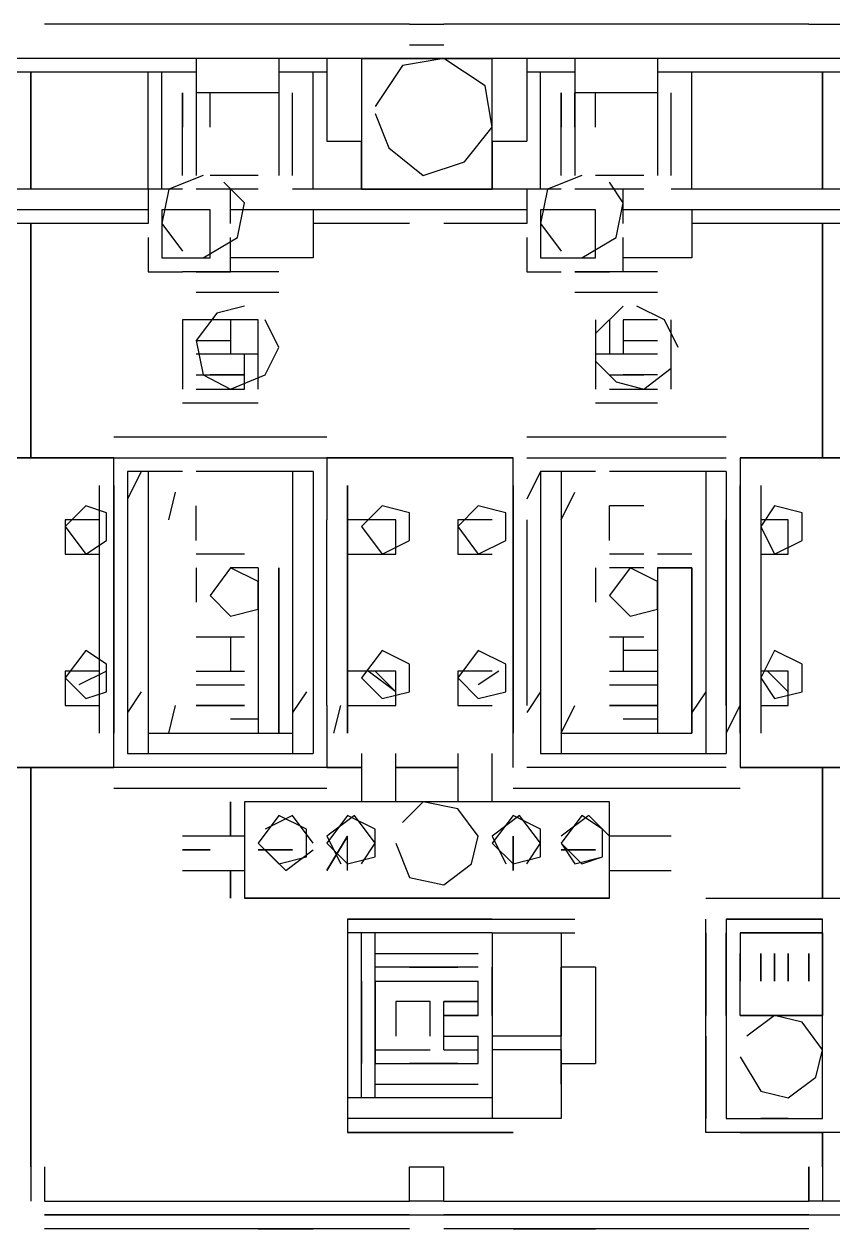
# Model space of a CAD drawing. Header units: millimetres. Extents: x 5 to 415, y 48 to 251.
# Drawn here: x 132.945 to 135.017, y 175.824 to 178.911 of the extents above; entities that cross this region are included whole.
import ezdxf

# ---------------------------------------------------------------- set-up
doc = ezdxf.new("R2010")
doc.units = ezdxf.units.MM
doc.layers.add('P', color=7, linetype='Continuous')

msp = doc.modelspace()

# ---------------------------------------------------------------- linework, layer by layer
at = {"layer": 'P'}
for points in [[(133.932, 178.911), (132.997, 178.911)], [(133.932, 178.911), (134.02, 178.911)], [(133.932, 178.911), (134.02, 178.911)], [(134.955, 178.911), (134.02, 178.911)], [(134.955, 178.911), (135.043, 178.911)], [(133.932, 178.858), (134.02, 178.858)], [(133.809, 178.823), (132.415, 178.823)], [(133.809, 178.823), (132.415, 178.823)], [(133.385, 178.823), (132.962, 178.823)], [(133.385, 178.823), (132.962, 178.823)], [(133.385, 178.823), (132.962, 178.823)], [(133.385, 178.823), (132.962, 178.823)], [(133.385, 178.823), (133.385, 178.735)], [(133.597, 178.823), (133.385, 178.823)], [(133.597, 178.823), (133.597, 178.735)], [(133.72, 178.823), (133.597, 178.823)], [(133.72, 178.823), (133.597, 178.823)], [(133.72, 178.823), (133.597, 178.823)], [(133.72, 178.823), (133.597, 178.823)], [(133.809, 178.823), (133.72, 178.823)], [(133.72, 178.823), (133.72, 178.735)], [(133.809, 178.823), (133.809, 178.488)], [(134.144, 178.823), (133.809, 178.823)], [(133.809, 178.823), (133.809, 178.488)], [(134.144, 178.823), (133.809, 178.823)], [(134.144, 178.823), (133.809, 178.823)], [(133.809, 178.823), (134.144, 178.823)], [(133.914, 178.805), (133.844, 178.7)], [(133.914, 178.805), (133.844, 178.7)], [(134.02, 178.823), (133.914, 178.805)], [(134.02, 178.823), (133.914, 178.805)], [(134.126, 178.753), (134.02, 178.823)], [(134.126, 178.753), (134.02, 178.823)], [(134.232, 178.823), (134.144, 178.823)], [(134.144, 178.488), (134.144, 178.823)], [(134.144, 178.488), (134.144, 178.823)], [(135.537, 178.823), (134.144, 178.823)], [(135.537, 178.823), (134.144, 178.823)], [(134.232, 178.823), (134.232, 178.735)], [(134.355, 178.823), (134.232, 178.823)], [(134.355, 178.823), (134.232, 178.823)], [(134.355, 178.823), (134.232, 178.823)], [(134.355, 178.823), (134.232, 178.823)], [(134.355, 178.823), (134.355, 178.735)], [(134.567, 178.823), (134.355, 178.823)], [(134.567, 178.823), (134.567, 178.735)], [(134.99, 178.823), (134.567, 178.823)], [(134.99, 178.823), (134.567, 178.823)], [(134.99, 178.823), (134.567, 178.823)], [(134.99, 178.823), (134.567, 178.823)], [(135.167, 178.823), (134.99, 178.823)], [(133.385, 178.788), (132.75, 178.788)], [(133.262, 178.788), (132.874, 178.788)], [(133.385, 178.788), (132.962, 178.788)], [(133.385, 178.788), (132.962, 178.788)], [(133.385, 178.788), (132.962, 178.788)], [(132.962, 178.488), (132.962, 178.788)], [(132.962, 178.788), (132.962, 178.488)], [(133.262, 178.488), (133.262, 178.788)], [(133.297, 178.488), (133.297, 178.788)], [(133.72, 178.788), (133.597, 178.788)], [(133.72, 178.788), (133.597, 178.788)], [(133.72, 178.788), (133.597, 178.788)], [(133.72, 178.788), (133.597, 178.788)], [(133.685, 178.488), (133.685, 178.788)], [(133.685, 178.488), (133.685, 178.788)], [(134.355, 178.788), (134.232, 178.788)], [(134.355, 178.788), (134.232, 178.788)], [(134.355, 178.788), (134.232, 178.788)], [(134.355, 178.788), (134.232, 178.788)], [(134.267, 178.488), (134.267, 178.788)], [(134.267, 178.488), (134.267, 178.788)], [(134.99, 178.788), (134.567, 178.788)], [(134.99, 178.788), (134.567, 178.788)], [(134.99, 178.788), (134.567, 178.788)], [(135.167, 178.788), (134.567, 178.788)], [(135.079, 178.788), (134.655, 178.788)], [(134.655, 178.488), (134.655, 178.788)], [(134.655, 178.488), (134.655, 178.788)], [(135.167, 178.788), (134.99, 178.788)], [(134.99, 178.488), (134.99, 178.788)], [(134.99, 178.788), (134.99, 178.488)], [(134.144, 178.647), (134.126, 178.753)], [(134.144, 178.647), (134.126, 178.753)], [(133.297, 178.523), (133.297, 178.735)], [(133.35, 178.647), (133.35, 178.735)], [(133.35, 178.735), (133.35, 178.647)], [(133.35, 178.647), (133.35, 178.735)], [(133.35, 178.523), (133.35, 178.735)], [(133.35, 178.523), (133.35, 178.735)], [(133.35, 178.523), (133.35, 178.735)], [(133.597, 178.735), (133.385, 178.735)], [(133.385, 178.735), (133.385, 178.647)], [(133.421, 178.647), (133.421, 178.735)], [(133.597, 178.735), (133.597, 178.523)], [(133.597, 178.735), (133.597, 178.523)], [(133.632, 178.523), (133.632, 178.735)], [(133.632, 178.523), (133.632, 178.735)], [(133.632, 178.523), (133.632, 178.735)], [(133.685, 178.523), (133.685, 178.735)], [(133.72, 178.735), (133.72, 178.611)], [(134.232, 178.735), (134.232, 178.611)], [(134.267, 178.523), (134.267, 178.735)], [(134.32, 178.735), (134.32, 178.647)], [(134.32, 178.647), (134.32, 178.735)], [(134.32, 178.523), (134.32, 178.735)], [(134.32, 178.523), (134.32, 178.735)], [(134.32, 178.523), (134.32, 178.735)], [(134.567, 178.735), (134.355, 178.735)], [(134.355, 178.647), (134.355, 178.735)], [(134.355, 178.735), (134.355, 178.647)], [(134.408, 178.647), (134.408, 178.735)], [(134.567, 178.735), (134.567, 178.523)], [(134.567, 178.735), (134.567, 178.523)], [(134.602, 178.523), (134.602, 178.735)], [(134.602, 178.523), (134.602, 178.735)], [(134.602, 178.523), (134.602, 178.735)], [(134.655, 178.523), (134.655, 178.735)], [(133.844, 178.682), (133.879, 178.594)], [(133.844, 178.682), (133.879, 178.594)], [(133.385, 178.647), (133.385, 178.523)], [(133.385, 178.647), (133.385, 178.523)], [(134.073, 178.558), (134.144, 178.647)], [(134.073, 178.558), (134.144, 178.647)], [(134.355, 178.647), (134.355, 178.523)], [(134.355, 178.647), (134.355, 178.523)], [(133.72, 178.611), (133.809, 178.611)], [(133.809, 178.488), (133.809, 178.611)], [(133.879, 178.594), (133.967, 178.523)], [(133.879, 178.594), (133.967, 178.523)], [(134.144, 178.611), (134.232, 178.611)], [(134.144, 178.611), (134.144, 178.488)], [(133.967, 178.523), (134.073, 178.558)], [(133.967, 178.523), (134.073, 178.558)], [(133.403, 178.523), (133.315, 178.488)], [(133.403, 178.523), (133.315, 178.488)], [(133.403, 178.523), (133.315, 178.488)], [(133.544, 178.523), (133.421, 178.523)], [(134.373, 178.523), (134.285, 178.488)], [(134.373, 178.523), (134.285, 178.488)], [(134.373, 178.523), (134.285, 178.488)], [(134.532, 178.523), (134.408, 178.523)], [(133.509, 178.453), (133.456, 178.506)], [(133.509, 178.453), (133.456, 178.506)], [(133.509, 178.453), (133.456, 178.506)], [(134.479, 178.453), (134.444, 178.506)], [(134.479, 178.453), (134.444, 178.506)], [(134.479, 178.453), (134.444, 178.506)], [(133.262, 178.488), (132.786, 178.488)], [(133.262, 178.488), (132.874, 178.488)], [(133.35, 178.488), (133.262, 178.488)], [(133.262, 178.488), (133.262, 178.4)], [(133.315, 178.488), (133.297, 178.4)], [(133.315, 178.488), (133.297, 178.4)], [(133.315, 178.488), (133.297, 178.4)], [(133.473, 178.488), (133.385, 178.488)], [(133.544, 178.488), (133.421, 178.488)], [(133.473, 178.4), (133.473, 178.488)], [(133.809, 178.488), (133.632, 178.488)], [(133.809, 178.488), (133.685, 178.488)], [(134.144, 178.488), (133.809, 178.488)], [(133.809, 178.488), (134.144, 178.488)], [(134.02, 178.488), (133.932, 178.488)], [(134.02, 178.488), (133.932, 178.488)], [(134.232, 178.488), (134.144, 178.488)], [(134.232, 178.488), (134.144, 178.488)], [(134.32, 178.488), (134.232, 178.488)], [(134.232, 178.488), (134.232, 178.4)], [(134.285, 178.488), (134.267, 178.4)], [(134.285, 178.488), (134.267, 178.4)], [(134.285, 178.488), (134.267, 178.4)], [(134.444, 178.488), (134.355, 178.488)], [(134.532, 178.488), (134.408, 178.488)], [(134.479, 178.4), (134.479, 178.488)], [(135.043, 178.488), (134.602, 178.488)], [(135.043, 178.488), (134.655, 178.488)], [(133.262, 178.435), (132.838, 178.435)], [(133.262, 178.435), (132.962, 178.435)], [(133.262, 178.435), (132.962, 178.435)], [(133.262, 178.435), (132.962, 178.435)], [(133.262, 178.435), (132.962, 178.435)], [(133.262, 178.435), (132.962, 178.435)], [(133.262, 178.435), (132.962, 178.435)], [(133.262, 178.435), (132.962, 178.435)], [(133.421, 178.435), (133.297, 178.435)], [(133.297, 178.435), (133.297, 178.312)], [(133.421, 178.312), (133.421, 178.435)], [(133.685, 178.435), (133.473, 178.435)], [(133.491, 178.364), (133.509, 178.453)], [(133.491, 178.364), (133.509, 178.453)], [(133.491, 178.364), (133.509, 178.453)], [(133.932, 178.435), (133.632, 178.435)], [(133.685, 178.435), (133.685, 178.312)], [(133.932, 178.435), (133.685, 178.435)], [(133.932, 178.435), (133.685, 178.435)], [(133.932, 178.435), (133.685, 178.435)], [(133.932, 178.435), (133.685, 178.435)], [(133.932, 178.435), (133.685, 178.435)], [(133.932, 178.435), (133.685, 178.435)], [(133.932, 178.435), (133.685, 178.435)], [(134.144, 178.435), (133.809, 178.435)], [(134.232, 178.435), (134.02, 178.435)], [(134.232, 178.435), (134.02, 178.435)], [(134.232, 178.435), (134.02, 178.435)], [(134.232, 178.435), (134.02, 178.435)], [(134.232, 178.435), (134.02, 178.435)], [(134.232, 178.435), (134.02, 178.435)], [(134.232, 178.435), (134.02, 178.435)], [(134.232, 178.435), (134.02, 178.435)], [(134.408, 178.435), (134.267, 178.435)], [(134.267, 178.435), (134.267, 178.312)], [(134.408, 178.312), (134.408, 178.435)], [(134.461, 178.364), (134.479, 178.453)], [(134.461, 178.364), (134.479, 178.453)], [(134.461, 178.364), (134.479, 178.453)], [(134.655, 178.435), (134.479, 178.435)], [(134.99, 178.435), (134.602, 178.435)], [(134.655, 178.435), (134.655, 178.312)], [(134.99, 178.435), (134.655, 178.435)], [(134.99, 178.435), (134.655, 178.435)], [(134.99, 178.435), (134.655, 178.435)], [(134.99, 178.435), (134.655, 178.435)], [(134.99, 178.435), (134.655, 178.435)], [(134.99, 178.435), (134.655, 178.435)], [(135.043, 178.435), (134.655, 178.435)], [(133.262, 178.4), (132.838, 178.4)], [(132.962, 177.8), (132.962, 178.4)], [(132.962, 178.4), (132.962, 177.8)], [(133.297, 178.4), (133.35, 178.329)], [(133.297, 178.4), (133.35, 178.329)], [(133.297, 178.4), (133.35, 178.329)], [(133.932, 178.4), (133.685, 178.4)], [(134.232, 178.4), (134.02, 178.4)], [(134.267, 178.4), (134.32, 178.329)], [(134.267, 178.4), (134.32, 178.329)], [(134.267, 178.4), (134.32, 178.329)], [(135.043, 178.4), (134.655, 178.4)], [(134.99, 177.8), (134.99, 178.4)], [(134.99, 178.4), (134.99, 177.8)], [(133.262, 178.364), (133.262, 178.276)], [(133.403, 178.312), (133.491, 178.364)], [(133.403, 178.312), (133.491, 178.364)], [(133.403, 178.312), (133.491, 178.364)], [(133.473, 178.276), (133.473, 178.364)], [(134.232, 178.364), (134.232, 178.276)], [(134.373, 178.312), (134.461, 178.364)], [(134.373, 178.312), (134.461, 178.364)], [(134.373, 178.312), (134.461, 178.364)], [(134.479, 178.276), (134.479, 178.364)], [(133.297, 178.312), (133.421, 178.312)], [(133.685, 178.312), (133.473, 178.312)], [(134.267, 178.312), (134.408, 178.312)], [(134.655, 178.312), (134.479, 178.312)], [(133.262, 178.276), (133.35, 178.276)], [(133.597, 178.276), (133.35, 178.276)], [(133.385, 178.276), (133.473, 178.276)], [(133.597, 178.276), (133.473, 178.276)], [(134.232, 178.276), (134.32, 178.276)], [(134.355, 178.276), (134.444, 178.276)], [(134.567, 178.276), (134.355, 178.276)], [(134.567, 178.276), (134.479, 178.276)], [(133.597, 178.223), (133.385, 178.223)], [(134.567, 178.223), (134.355, 178.223)], [(133.509, 178.188), (133.438, 178.17)], [(133.509, 178.188), (133.438, 178.17)], [(134.479, 178.188), (134.408, 178.118)], [(134.479, 178.188), (134.408, 178.118)], [(134.585, 178.153), (134.514, 178.188)], [(134.585, 178.153), (134.514, 178.188)], [(133.35, 178.153), (133.35, 177.976)], [(133.473, 178.153), (133.35, 178.153)], [(133.438, 178.17), (133.385, 178.1)], [(133.438, 178.17), (133.385, 178.1)], [(133.473, 178.153), (133.385, 178.153)], [(133.544, 178.153), (133.473, 178.153)], [(133.473, 178.153), (133.473, 178.065)], [(133.473, 178.153), (133.473, 178.065)], [(133.544, 177.976), (133.544, 178.153)], [(133.597, 178.082), (133.562, 178.153)], [(133.597, 178.082), (133.562, 178.153)], [(134.408, 178.153), (134.408, 177.976)], [(134.444, 178.153), (134.444, 178.065)], [(134.567, 178.153), (134.479, 178.153)], [(134.479, 178.153), (134.479, 178.065)], [(134.62, 178.082), (134.585, 178.153)], [(134.62, 178.082), (134.585, 178.153)], [(134.602, 177.976), (134.602, 178.153)], [(133.385, 178.1), (133.473, 178.1)], [(133.385, 178.1), (133.403, 178.012)], [(133.385, 178.1), (133.403, 178.012)], [(134.408, 178.118), (134.408, 178.047)], [(134.408, 178.118), (134.408, 178.047)], [(134.479, 178.1), (134.567, 178.1)], [(133.473, 178.065), (133.385, 178.065)], [(133.544, 178.065), (133.385, 178.065)], [(133.544, 178.065), (133.473, 178.065)], [(133.509, 177.976), (133.509, 178.065)], [(133.562, 178.012), (133.597, 178.082)], [(133.562, 178.012), (133.597, 178.082)], [(134.567, 178.065), (134.408, 178.065)], [(134.567, 178.065), (134.479, 178.065)], [(134.408, 178.047), (134.461, 177.994)], [(134.408, 178.047), (134.461, 177.994)], [(134.532, 177.976), (134.602, 178.029)], [(134.532, 177.976), (134.602, 178.029)], [(133.385, 178.012), (133.509, 178.012)], [(133.403, 178.012), (133.473, 177.976)], [(133.403, 178.012), (133.473, 177.976)], [(133.509, 178.012), (133.421, 178.012)], [(133.473, 177.976), (133.562, 178.012)], [(133.473, 177.976), (133.562, 178.012)], [(134.444, 178.012), (134.532, 178.012)], [(134.567, 178.012), (134.479, 178.012)], [(133.385, 177.976), (133.509, 177.976)], [(134.444, 177.976), (134.567, 177.976)], [(134.461, 177.994), (134.532, 177.976)], [(134.461, 177.994), (134.532, 177.976)], [(133.35, 177.941), (133.544, 177.941)], [(134.408, 177.941), (134.567, 177.941)], [(133.72, 177.853), (133.174, 177.853)], [(134.743, 177.853), (134.232, 177.853)], [(133.174, 177.8), (132.715, 177.8)], [(132.715, 177.8), (132.962, 177.8)], [(132.962, 177.8), (133.174, 177.8)], [(133.174, 177.8), (133.72, 177.8)], [(133.174, 177.641), (133.174, 177.8)], [(133.72, 177.8), (133.72, 177.641)], [(134.197, 177.8), (133.72, 177.8)], [(133.72, 177.8), (134.197, 177.8)], [(134.197, 177.641), (134.197, 177.8)], [(134.232, 177.8), (134.743, 177.8)], [(134.779, 177.8), (134.779, 177.641)], [(135.255, 177.8), (134.779, 177.8)], [(134.779, 177.8), (134.99, 177.8)], [(134.99, 177.8), (135.255, 177.8)], [(133.35, 177.765), (133.209, 177.765)], [(133.209, 177.765), (133.209, 177.042)], [(133.244, 177.765), (133.209, 177.694)], [(133.35, 177.765), (133.262, 177.765)], [(133.262, 177.765), (133.262, 177.042)], [(133.632, 177.765), (133.385, 177.765)], [(133.685, 177.765), (133.385, 177.765)], [(133.632, 177.765), (133.632, 177.042)], [(133.685, 177.765), (133.685, 177.042)], [(134.267, 177.765), (134.232, 177.694)], [(134.408, 177.765), (134.267, 177.765)], [(134.267, 177.765), (134.267, 177.042)], [(134.408, 177.765), (134.32, 177.765)], [(134.32, 177.765), (134.32, 177.042)], [(134.655, 177.765), (134.444, 177.765)], [(134.743, 177.765), (134.444, 177.765)], [(134.743, 177.765), (134.655, 177.765)], [(134.691, 177.765), (134.691, 177.042)], [(134.743, 177.765), (134.743, 177.042)], [(133.138, 177.094), (133.138, 177.729)], [(133.174, 177.094), (133.174, 177.729)], [(133.174, 177.729), (133.174, 177.094)], [(133.773, 177.729), (133.773, 177.094)], [(133.773, 177.729), (133.773, 177.094)], [(133.773, 177.094), (133.773, 177.729)], [(134.197, 177.094), (134.197, 177.729)], [(134.197, 177.094), (134.197, 177.729)], [(134.197, 177.729), (134.197, 177.094)], [(134.779, 177.729), (134.779, 177.094)], [(134.779, 177.094), (134.779, 177.729)], [(134.832, 177.729), (134.832, 177.094)], [(133.315, 177.641), (133.332, 177.712)], [(134.32, 177.641), (134.355, 177.712)], [(133.103, 177.677), (133.05, 177.624)], [(133.103, 177.677), (133.05, 177.624)], [(133.156, 177.659), (133.103, 177.677)], [(133.156, 177.659), (133.103, 177.677)], [(133.156, 177.588), (133.156, 177.659)], [(133.156, 177.588), (133.156, 177.659)], [(133.385, 177.588), (133.385, 177.677)], [(133.385, 177.588), (133.385, 177.677)], [(133.862, 177.677), (133.809, 177.624)], [(133.862, 177.677), (133.809, 177.624)], [(133.932, 177.659), (133.862, 177.677)], [(133.932, 177.659), (133.862, 177.677)], [(133.932, 177.588), (133.932, 177.659)], [(133.932, 177.588), (133.932, 177.659)], [(134.108, 177.677), (134.056, 177.624)], [(134.108, 177.677), (134.056, 177.624)], [(134.179, 177.659), (134.108, 177.677)], [(134.179, 177.659), (134.108, 177.677)], [(134.179, 177.588), (134.179, 177.659)], [(134.179, 177.588), (134.179, 177.659)], [(134.444, 177.588), (134.444, 177.677)], [(134.444, 177.588), (134.444, 177.677)], [(134.532, 177.677), (134.444, 177.677)], [(134.867, 177.677), (134.832, 177.624)], [(134.867, 177.677), (134.832, 177.624)], [(134.938, 177.659), (134.867, 177.677)], [(134.938, 177.659), (134.867, 177.677)], [(134.938, 177.588), (134.938, 177.659)], [(134.938, 177.588), (134.938, 177.659)], [(133.05, 177.641), (133.05, 177.553)], [(133.138, 177.641), (133.05, 177.641)], [(133.138, 177.641), (133.05, 177.641)], [(133.174, 177.165), (133.174, 177.641)], [(133.209, 177.641), (133.209, 177.165)], [(133.72, 177.165), (133.72, 177.641)], [(133.773, 177.641), (133.773, 177.553)], [(133.897, 177.641), (133.773, 177.641)], [(133.773, 177.641), (133.773, 177.165)], [(133.897, 177.553), (133.897, 177.641)], [(134.056, 177.641), (134.056, 177.553)], [(134.144, 177.641), (134.056, 177.641)], [(134.144, 177.641), (134.056, 177.641)], [(134.197, 177.165), (134.197, 177.641)], [(134.232, 177.641), (134.232, 177.165)], [(134.743, 177.165), (134.743, 177.641)], [(134.779, 177.641), (134.779, 177.165)], [(134.832, 177.641), (134.832, 177.553)], [(134.902, 177.641), (134.832, 177.641)], [(134.902, 177.553), (134.902, 177.641)], [(133.05, 177.624), (133.103, 177.553)], [(133.05, 177.624), (133.103, 177.553)], [(133.809, 177.624), (133.862, 177.553)], [(133.809, 177.624), (133.862, 177.553)], [(134.056, 177.624), (134.108, 177.553)], [(134.056, 177.624), (134.108, 177.553)], [(134.832, 177.624), (134.867, 177.553)], [(134.832, 177.624), (134.867, 177.553)], [(133.103, 177.553), (133.156, 177.588)], [(133.103, 177.553), (133.156, 177.588)], [(133.862, 177.553), (133.932, 177.588)], [(133.862, 177.553), (133.932, 177.588)], [(134.108, 177.553), (134.179, 177.588)], [(134.108, 177.553), (134.179, 177.588)], [(134.867, 177.553), (134.938, 177.588)], [(134.867, 177.553), (134.938, 177.588)], [(133.05, 177.553), (133.138, 177.553)], [(133.509, 177.553), (133.385, 177.553)], [(133.773, 177.553), (133.897, 177.553)], [(134.056, 177.553), (134.144, 177.553)], [(134.532, 177.553), (134.444, 177.553)], [(134.655, 177.553), (134.567, 177.553)], [(134.832, 177.553), (134.902, 177.553)], [(133.385, 177.518), (133.385, 177.43)], [(133.473, 177.518), (133.421, 177.447)], [(133.473, 177.518), (133.421, 177.447)], [(133.544, 177.518), (133.473, 177.518)], [(133.544, 177.483), (133.473, 177.518)], [(133.544, 177.483), (133.473, 177.518)], [(133.544, 177.518), (133.473, 177.518)], [(133.544, 177.518), (133.544, 177.094)], [(133.544, 177.518), (133.544, 177.094)], [(133.597, 177.094), (133.597, 177.518)], [(133.597, 177.518), (133.597, 177.094)], [(134.408, 177.518), (134.408, 177.43)], [(134.497, 177.518), (134.444, 177.447)], [(134.497, 177.518), (134.444, 177.447)], [(134.532, 177.518), (134.444, 177.518)], [(134.532, 177.518), (134.444, 177.518)], [(134.567, 177.483), (134.497, 177.518)], [(134.567, 177.483), (134.497, 177.518)], [(134.567, 177.518), (134.567, 177.094)], [(134.567, 177.518), (134.567, 177.094)], [(134.655, 177.518), (134.567, 177.518)], [(134.567, 177.518), (134.655, 177.518)], [(134.655, 177.518), (134.567, 177.518)], [(134.655, 177.518), (134.655, 177.094)], [(134.655, 177.094), (134.655, 177.518)], [(133.544, 177.412), (133.544, 177.483)], [(133.544, 177.412), (133.544, 177.483)], [(134.567, 177.412), (134.567, 177.483)], [(134.567, 177.412), (134.567, 177.483)], [(133.421, 177.447), (133.473, 177.394)], [(133.421, 177.447), (133.473, 177.394)], [(134.444, 177.447), (134.497, 177.394)], [(134.444, 177.447), (134.497, 177.394)], [(133.473, 177.394), (133.544, 177.412)], [(133.473, 177.394), (133.544, 177.412)], [(134.497, 177.394), (134.567, 177.412)], [(134.497, 177.394), (134.567, 177.412)], [(133.385, 177.341), (133.509, 177.341)], [(133.473, 177.341), (133.473, 177.253)], [(134.444, 177.341), (134.532, 177.341)], [(134.479, 177.341), (134.479, 177.253)], [(133.103, 177.306), (133.05, 177.236)], [(133.103, 177.306), (133.05, 177.236)], [(133.156, 177.271), (133.103, 177.306)], [(133.156, 177.271), (133.103, 177.306)], [(133.862, 177.306), (133.809, 177.236)], [(133.862, 177.306), (133.809, 177.236)], [(133.932, 177.271), (133.862, 177.306)], [(133.932, 177.271), (133.862, 177.306)], [(134.108, 177.306), (134.056, 177.236)], [(134.108, 177.306), (134.056, 177.236)], [(134.179, 177.271), (134.108, 177.306)], [(134.179, 177.271), (134.108, 177.306)], [(134.567, 177.306), (134.479, 177.306)], [(134.567, 177.306), (134.479, 177.306)], [(134.867, 177.306), (134.832, 177.236)], [(134.867, 177.306), (134.832, 177.236)], [(134.938, 177.271), (134.867, 177.306)], [(134.938, 177.271), (134.867, 177.306)], [(133.156, 177.2), (133.156, 177.271)], [(133.156, 177.2), (133.156, 177.271)], [(133.932, 177.2), (133.932, 177.271)], [(133.932, 177.2), (133.932, 177.271)], [(134.179, 177.2), (134.179, 177.271)], [(134.179, 177.2), (134.179, 177.271)], [(134.938, 177.2), (134.938, 177.271)], [(134.938, 177.2), (134.938, 177.271)], [(133.138, 177.253), (133.05, 177.253)], [(133.05, 177.253), (133.05, 177.165)], [(133.05, 177.236), (133.103, 177.183)], [(133.05, 177.236), (133.103, 177.183)], [(133.156, 177.253), (133.085, 177.218)], [(133.156, 177.253), (133.085, 177.218)], [(133.385, 177.253), (133.509, 177.253)], [(133.385, 177.253), (133.509, 177.253)], [(133.385, 177.253), (133.509, 177.253)], [(133.385, 177.253), (133.509, 177.253)], [(133.897, 177.253), (133.773, 177.253)], [(133.773, 177.253), (133.773, 177.165)], [(133.809, 177.236), (133.862, 177.183)], [(133.809, 177.236), (133.862, 177.183)], [(133.897, 177.2), (133.826, 177.253)], [(133.897, 177.2), (133.844, 177.253)], [(133.897, 177.165), (133.897, 177.253)], [(134.144, 177.253), (134.056, 177.253)], [(134.056, 177.253), (134.056, 177.165)], [(134.056, 177.236), (134.108, 177.183)], [(134.056, 177.236), (134.108, 177.183)], [(134.161, 177.253), (134.108, 177.218)], [(134.161, 177.253), (134.108, 177.218)], [(134.444, 177.253), (134.567, 177.253)], [(134.444, 177.253), (134.567, 177.253)], [(134.444, 177.253), (134.567, 177.253)], [(134.444, 177.253), (134.567, 177.253)], [(134.479, 177.253), (134.567, 177.253)], [(134.902, 177.253), (134.832, 177.253)], [(134.832, 177.253), (134.832, 177.165)], [(134.832, 177.236), (134.867, 177.183)], [(134.832, 177.236), (134.867, 177.183)], [(134.902, 177.2), (134.849, 177.253)], [(134.902, 177.2), (134.849, 177.253)], [(134.902, 177.165), (134.902, 177.253)], [(133.103, 177.183), (133.156, 177.2)], [(133.103, 177.183), (133.156, 177.2)], [(133.244, 177.2), (133.209, 177.147)], [(133.385, 177.218), (133.509, 177.218)], [(133.385, 177.218), (133.509, 177.218)], [(133.668, 177.2), (133.632, 177.147)], [(133.862, 177.183), (133.932, 177.2)], [(133.862, 177.183), (133.932, 177.2)], [(134.108, 177.183), (134.179, 177.2)], [(134.108, 177.183), (134.179, 177.2)], [(134.267, 177.2), (134.232, 177.147)], [(134.444, 177.218), (134.567, 177.218)], [(134.444, 177.218), (134.567, 177.218)], [(134.691, 177.2), (134.655, 177.147)], [(134.867, 177.183), (134.938, 177.2)], [(134.867, 177.183), (134.938, 177.2)], [(133.05, 177.165), (133.138, 177.165)], [(133.174, 177.006), (133.174, 177.165)], [(133.315, 177.094), (133.332, 177.165)], [(133.509, 177.165), (133.385, 177.165)], [(133.385, 177.165), (133.509, 177.165)], [(133.385, 177.165), (133.509, 177.165)], [(133.72, 177.165), (133.72, 177.006)], [(133.738, 177.094), (133.756, 177.165)], [(133.773, 177.165), (133.897, 177.165)], [(134.056, 177.165), (134.144, 177.165)], [(134.197, 177.006), (134.197, 177.165)], [(134.32, 177.094), (134.355, 177.165)], [(134.567, 177.165), (134.444, 177.165)], [(134.444, 177.165), (134.567, 177.165)], [(134.444, 177.165), (134.567, 177.165)], [(134.743, 177.094), (134.779, 177.165)], [(134.779, 177.165), (134.779, 177.006)], [(134.832, 177.165), (134.902, 177.165)], [(133.544, 177.13), (133.473, 177.13)], [(134.567, 177.13), (134.479, 177.13)], [(134.567, 177.13), (134.479, 177.13)], [(134.567, 177.13), (134.479, 177.13)], [(133.262, 177.094), (133.632, 177.094)], [(133.473, 177.094), (133.544, 177.094)], [(134.32, 177.094), (134.655, 177.094)], [(134.479, 177.094), (134.567, 177.094)], [(134.567, 177.094), (134.655, 177.094)], [(134.567, 177.094), (134.655, 177.094)], [(134.567, 177.094), (134.655, 177.094)], [(133.209, 177.042), (133.685, 177.042)], [(133.809, 177.042), (133.809, 176.918)], [(133.897, 176.918), (133.897, 177.042)], [(134.056, 177.042), (134.056, 176.918)], [(134.144, 176.918), (134.144, 177.042)], [(134.267, 177.042), (134.743, 177.042)], [(134.655, 177.042), (134.743, 177.042)], [(132.715, 177.006), (133.174, 177.006)], [(132.962, 177.006), (132.715, 177.006)], [(132.962, 175.983), (132.962, 177.006)], [(132.962, 177.006), (132.962, 175.983)], [(133.174, 177.006), (132.962, 177.006)], [(133.72, 177.006), (133.174, 177.006)], [(133.72, 177.006), (133.809, 177.006)], [(133.809, 177.006), (133.72, 177.006)], [(133.897, 177.006), (134.056, 177.006)], [(134.056, 177.006), (133.897, 177.006)], [(134.743, 177.006), (134.232, 177.006)], [(134.779, 177.006), (135.255, 177.006)], [(134.99, 177.006), (134.779, 177.006)], [(134.99, 176.671), (134.99, 177.006)], [(134.99, 177.006), (134.99, 176.671)], [(135.255, 177.006), (134.99, 177.006)], [(133.174, 176.953), (133.72, 176.953)], [(133.174, 176.953), (133.72, 176.953)], [(134.197, 176.953), (134.779, 176.953)], [(134.232, 176.953), (134.743, 176.953)], [(133.473, 176.83), (133.473, 176.918)], [(133.473, 176.918), (133.473, 176.83)], [(133.473, 176.918), (133.473, 176.83)], [(134.444, 176.918), (133.509, 176.918)], [(134.444, 176.918), (133.509, 176.918)], [(133.509, 176.918), (133.509, 176.795)], [(133.509, 176.918), (133.509, 176.795)], [(133.932, 176.918), (133.809, 176.918)], [(133.967, 176.918), (133.914, 176.865)], [(133.967, 176.918), (133.914, 176.865)], [(134.056, 176.9), (133.967, 176.918)], [(134.056, 176.9), (133.967, 176.918)], [(134.144, 176.918), (134.02, 176.918)], [(134.444, 176.795), (134.444, 176.918)], [(134.444, 176.83), (134.444, 176.918)], [(134.444, 176.795), (134.444, 176.918)], [(134.444, 176.83), (134.444, 176.918)], [(134.444, 176.83), (134.444, 176.918)], [(134.108, 176.83), (134.056, 176.9)], [(134.108, 176.83), (134.056, 176.9)], [(133.509, 176.883), (133.509, 176.795)], [(133.597, 176.883), (133.544, 176.812)], [(133.597, 176.883), (133.544, 176.812)], [(133.632, 176.883), (133.562, 176.848)], [(133.668, 176.848), (133.597, 176.883)], [(133.668, 176.848), (133.597, 176.883)], [(133.685, 176.812), (133.632, 176.883)], [(133.773, 176.883), (133.72, 176.812)], [(133.773, 176.883), (133.72, 176.812)], [(133.791, 176.883), (133.72, 176.83)], [(133.844, 176.848), (133.773, 176.883)], [(133.844, 176.848), (133.773, 176.883)], [(133.844, 176.812), (133.791, 176.883)], [(134.197, 176.883), (134.144, 176.812)], [(134.197, 176.883), (134.144, 176.812)], [(134.214, 176.883), (134.144, 176.83)], [(134.267, 176.848), (134.197, 176.883)], [(134.267, 176.848), (134.197, 176.883)], [(134.267, 176.812), (134.214, 176.883)], [(134.373, 176.883), (134.32, 176.812)], [(134.373, 176.883), (134.32, 176.812)], [(134.391, 176.883), (134.32, 176.83)], [(134.426, 176.848), (134.373, 176.883)], [(134.426, 176.848), (134.373, 176.883)], [(134.444, 176.83), (134.391, 176.883)], [(134.444, 176.795), (134.444, 176.883)], [(133.509, 176.83), (133.35, 176.83)], [(133.668, 176.777), (133.668, 176.848)], [(133.668, 176.777), (133.668, 176.848)], [(133.773, 176.83), (133.72, 176.742)], [(133.72, 176.742), (133.773, 176.83)], [(133.72, 176.83), (133.756, 176.759)], [(133.773, 176.742), (133.773, 176.83)], [(133.773, 176.742), (133.773, 176.83)], [(133.844, 176.777), (133.844, 176.848)], [(133.844, 176.777), (133.844, 176.848)], [(134.091, 176.759), (134.108, 176.83)], [(134.091, 176.759), (134.108, 176.83)], [(134.144, 176.83), (134.179, 176.759)], [(134.197, 176.742), (134.197, 176.83)], [(134.197, 176.742), (134.197, 176.83)], [(134.197, 176.83), (134.197, 176.742)], [(134.197, 176.742), (134.197, 176.83)], [(134.267, 176.777), (134.267, 176.848)], [(134.267, 176.777), (134.267, 176.848)], [(134.426, 176.777), (134.426, 176.848)], [(134.426, 176.777), (134.426, 176.848)], [(134.602, 176.83), (134.444, 176.83)], [(133.421, 176.795), (133.35, 176.795)], [(133.35, 176.795), (133.421, 176.795)], [(133.509, 176.795), (133.509, 176.706)], [(133.509, 176.795), (133.509, 176.671)], [(133.509, 176.795), (133.509, 176.671)], [(133.544, 176.812), (133.597, 176.759)], [(133.544, 176.812), (133.597, 176.759)], [(133.544, 176.795), (133.632, 176.795)], [(133.544, 176.795), (133.632, 176.795)], [(133.632, 176.795), (133.544, 176.795)], [(133.544, 176.795), (133.632, 176.795)], [(133.562, 176.795), (133.615, 176.742)], [(133.615, 176.742), (133.685, 176.795)], [(133.72, 176.812), (133.773, 176.759)], [(133.72, 176.812), (133.773, 176.759)], [(133.809, 176.759), (133.844, 176.812)], [(133.897, 176.812), (133.932, 176.724)], [(133.897, 176.812), (133.932, 176.724)], [(134.144, 176.812), (134.197, 176.759)], [(134.144, 176.812), (134.197, 176.759)], [(134.232, 176.759), (134.267, 176.812)], [(134.32, 176.812), (134.373, 176.759)], [(134.32, 176.812), (134.373, 176.759)], [(134.32, 176.812), (134.355, 176.759)], [(134.408, 176.795), (134.32, 176.795)], [(134.408, 176.795), (134.32, 176.795)], [(134.32, 176.795), (134.408, 176.795)], [(134.408, 176.795), (134.32, 176.795)], [(134.444, 176.706), (134.444, 176.795)], [(134.444, 176.671), (134.444, 176.795)], [(134.444, 176.671), (134.444, 176.795)], [(133.597, 176.759), (133.668, 176.777)], [(133.597, 176.759), (133.668, 176.777)], [(133.773, 176.759), (133.844, 176.777)], [(133.773, 176.759), (133.844, 176.777)], [(134.197, 176.759), (134.267, 176.777)], [(134.197, 176.759), (134.267, 176.777)], [(134.355, 176.759), (134.426, 176.777)], [(134.373, 176.759), (134.426, 176.777)], [(134.373, 176.759), (134.426, 176.777)], [(133.35, 176.742), (133.509, 176.742)], [(133.473, 176.671), (133.473, 176.742)], [(133.473, 176.742), (133.473, 176.671)], [(133.473, 176.742), (133.473, 176.671)], [(134.02, 176.706), (134.091, 176.759)], [(134.02, 176.706), (134.091, 176.759)], [(134.444, 176.742), (134.602, 176.742)], [(134.444, 176.671), (134.444, 176.742)], [(134.444, 176.671), (134.444, 176.742)], [(134.444, 176.671), (134.444, 176.742)], [(133.932, 176.724), (134.02, 176.706)], [(133.932, 176.724), (134.02, 176.706)], [(133.509, 176.671), (134.444, 176.671)], [(134.444, 176.671), (133.509, 176.671)], [(134.691, 176.671), (135.043, 176.671)], [(134.144, 176.618), (133.773, 176.618)], [(134.144, 176.618), (133.773, 176.618)], [(134.144, 176.618), (133.773, 176.618)], [(134.144, 176.618), (133.773, 176.618)], [(133.773, 176.618), (133.773, 176.071)], [(133.773, 176.618), (134.144, 176.618)], [(134.144, 176.618), (133.773, 176.618)], [(134.144, 176.618), (134.355, 176.618)], [(134.691, 176.071), (134.691, 176.618)], [(134.743, 176.618), (134.743, 176.107)], [(134.743, 176.618), (134.743, 176.107)], [(134.99, 176.618), (134.743, 176.618)], [(134.743, 176.618), (134.99, 176.618)], [(134.955, 176.618), (134.779, 176.618)], [(134.779, 176.618), (134.99, 176.618)], [(134.99, 176.618), (134.779, 176.618)], [(134.779, 176.618), (134.99, 176.618)], [(134.99, 176.107), (134.99, 176.618)], [(134.144, 176.583), (133.773, 176.583)], [(134.144, 176.583), (133.773, 176.583)], [(134.144, 176.583), (133.773, 176.583)], [(134.144, 176.583), (133.773, 176.583)], [(133.773, 176.583), (133.773, 176.16)], [(134.144, 176.583), (133.773, 176.583)], [(133.809, 176.459), (133.809, 176.583)], [(133.844, 176.459), (133.844, 176.583)], [(134.056, 176.583), (133.897, 176.583)], [(134.144, 176.583), (134.355, 176.583)], [(134.144, 176.583), (134.355, 176.583)], [(134.144, 176.583), (134.144, 176.318)], [(134.144, 176.583), (134.355, 176.583)], [(134.32, 176.583), (134.32, 176.318)], [(134.691, 176.371), (134.691, 176.583)], [(134.691, 176.583), (134.691, 176.371)], [(134.691, 176.371), (134.691, 176.583)], [(134.743, 176.495), (134.743, 176.583)], [(134.743, 176.371), (134.743, 176.583)], [(134.743, 176.495), (134.743, 176.583)], [(134.779, 176.583), (134.779, 176.495)], [(134.99, 176.583), (134.779, 176.583)], [(134.779, 176.583), (134.99, 176.583)], [(134.99, 176.583), (134.779, 176.583)], [(134.832, 176.583), (134.99, 176.583)], [(134.99, 176.583), (134.99, 176.371)], [(134.99, 176.371), (134.99, 176.583)], [(133.844, 176.53), (134.108, 176.53)], [(134.144, 176.53), (134.144, 176.195)], [(134.743, 176.53), (134.743, 176.371)], [(134.779, 176.53), (134.779, 176.459)], [(134.779, 176.53), (134.779, 176.459)], [(134.779, 176.459), (134.779, 176.53)], [(134.779, 176.53), (134.779, 176.459)], [(134.832, 176.53), (134.832, 176.459)], [(134.832, 176.53), (134.832, 176.459)], [(134.832, 176.53), (134.832, 176.459)], [(134.832, 176.459), (134.832, 176.53)], [(134.832, 176.459), (134.832, 176.53)], [(134.832, 176.53), (134.832, 176.459)], [(134.832, 176.459), (134.832, 176.53)], [(134.832, 176.53), (134.832, 176.459)], [(134.832, 176.53), (134.832, 176.459)], [(134.867, 176.53), (134.867, 176.459)], [(134.867, 176.53), (134.867, 176.459)], [(134.867, 176.53), (134.867, 176.459)], [(134.867, 176.459), (134.867, 176.53)], [(134.867, 176.53), (134.867, 176.459)], [(134.867, 176.53), (134.867, 176.459)], [(134.867, 176.459), (134.867, 176.53)], [(134.867, 176.53), (134.867, 176.459)], [(134.867, 176.53), (134.867, 176.459)], [(134.902, 176.53), (134.902, 176.459)], [(134.902, 176.53), (134.902, 176.459)], [(134.902, 176.53), (134.902, 176.459)], [(134.902, 176.53), (134.902, 176.459)], [(134.902, 176.459), (134.902, 176.53)], [(134.902, 176.53), (134.902, 176.459)], [(134.902, 176.459), (134.902, 176.53)], [(134.902, 176.53), (134.902, 176.459)], [(134.902, 176.53), (134.902, 176.459)], [(134.902, 176.53), (134.902, 176.459)], [(134.955, 176.53), (134.955, 176.459)], [(134.955, 176.53), (134.955, 176.459)], [(134.955, 176.459), (134.955, 176.53)], [(134.955, 176.53), (134.955, 176.459)], [(134.955, 176.459), (134.955, 176.53)], [(134.955, 176.53), (134.955, 176.459)], [(134.955, 176.53), (134.955, 176.459)], [(134.99, 176.459), (134.99, 176.53)], [(134.99, 176.53), (134.99, 176.459)], [(134.99, 176.459), (134.99, 176.53)], [(134.99, 176.459), (134.99, 176.53)], [(134.99, 176.53), (134.99, 176.459)], [(134.99, 176.53), (134.99, 176.459)], [(134.99, 176.53), (134.99, 176.459)], [(134.99, 176.459), (134.99, 176.53)], [(134.99, 176.53), (134.99, 176.459)], [(134.108, 176.495), (133.844, 176.495)], [(134.108, 176.495), (133.844, 176.495)], [(134.056, 176.495), (133.844, 176.495)], [(133.932, 176.495), (134.056, 176.495)], [(134.144, 176.495), (134.144, 176.371)], [(134.144, 176.371), (134.144, 176.495)], [(134.408, 176.495), (134.32, 176.495)], [(134.32, 176.371), (134.32, 176.495)], [(134.32, 176.495), (134.32, 176.371)], [(134.408, 176.495), (134.408, 176.248)], [(134.743, 176.495), (134.743, 176.371)], [(134.743, 176.495), (134.743, 176.371)], [(133.809, 176.248), (133.809, 176.459)], [(133.809, 176.248), (133.809, 176.459)], [(133.809, 176.248), (133.809, 176.459)], [(133.809, 176.459), (133.809, 176.248)], [(133.844, 176.459), (133.932, 176.459)], [(133.844, 176.459), (133.932, 176.459)], [(133.844, 176.459), (133.932, 176.459)], [(133.844, 176.459), (133.932, 176.459)], [(133.844, 176.459), (133.932, 176.459)], [(133.844, 176.459), (133.932, 176.459)], [(133.844, 176.459), (133.932, 176.459)], [(133.844, 176.459), (134.108, 176.459)], [(133.844, 176.459), (134.108, 176.459)], [(133.844, 176.459), (134.108, 176.459)], [(133.844, 176.459), (134.108, 176.459)], [(133.844, 176.248), (133.844, 176.459)], [(133.844, 176.459), (133.844, 176.248)], [(133.932, 176.459), (134.108, 176.459)], [(133.932, 176.459), (134.108, 176.459)], [(133.932, 176.459), (134.108, 176.459)], [(133.932, 176.459), (134.108, 176.459)], [(133.932, 176.459), (134.108, 176.459)], [(134.02, 176.459), (134.108, 176.459)], [(134.02, 176.459), (134.108, 176.459)], [(134.108, 176.371), (134.108, 176.459)], [(134.108, 176.371), (134.108, 176.459)], [(134.779, 176.371), (134.779, 176.459)], [(133.844, 176.407), (133.844, 176.283)], [(133.985, 176.407), (133.897, 176.407)], [(133.897, 176.407), (133.897, 176.318)], [(133.985, 176.407), (133.897, 176.407)], [(133.985, 176.318), (133.985, 176.407)], [(134.02, 176.283), (134.02, 176.407)], [(134.02, 176.407), (134.108, 176.407)], [(134.108, 176.407), (134.02, 176.407)], [(134.02, 176.407), (134.108, 176.407)], [(134.108, 176.407), (134.02, 176.407)], [(134.02, 176.407), (134.108, 176.407)], [(134.02, 176.407), (134.108, 176.407)], [(134.02, 176.407), (134.108, 176.407)], [(134.02, 176.371), (134.108, 176.371)], [(134.02, 176.371), (134.108, 176.371)], [(134.108, 176.371), (134.02, 176.371)], [(134.02, 176.371), (134.108, 176.371)], [(134.02, 176.371), (134.108, 176.371)], [(134.02, 176.371), (134.108, 176.371)], [(134.108, 176.371), (134.02, 176.371)], [(134.02, 176.371), (134.108, 176.371)], [(134.32, 176.195), (134.32, 176.371)], [(134.99, 176.371), (134.779, 176.371)], [(134.779, 176.371), (134.99, 176.371)], [(134.99, 176.371), (134.779, 176.371)], [(134.867, 176.371), (134.796, 176.318)], [(134.867, 176.371), (134.796, 176.318)], [(134.832, 176.371), (134.99, 176.371)], [(134.938, 176.354), (134.867, 176.371)], [(134.938, 176.354), (134.867, 176.371)], [(134.99, 176.283), (134.938, 176.354)], [(134.99, 176.283), (134.938, 176.354)], [(134.02, 176.318), (134.108, 176.318)], [(134.02, 176.318), (134.108, 176.318)], [(134.02, 176.318), (134.108, 176.318)], [(134.02, 176.318), (134.108, 176.318)], [(134.108, 176.248), (134.108, 176.318)], [(134.108, 176.248), (134.108, 176.318)], [(134.32, 176.318), (134.144, 176.318)], [(134.691, 176.107), (134.691, 176.318)], [(134.691, 176.318), (134.691, 176.107)], [(134.691, 176.107), (134.691, 176.318)], [(133.844, 176.283), (133.932, 176.283)], [(133.897, 176.283), (133.985, 176.283)], [(133.897, 176.283), (133.985, 176.283)], [(134.02, 176.283), (134.108, 176.283)], [(134.02, 176.283), (134.108, 176.283)], [(134.02, 176.283), (134.108, 176.283)], [(134.02, 176.283), (134.108, 176.283)], [(134.02, 176.283), (134.108, 176.283)], [(134.32, 176.283), (134.144, 176.283)], [(134.144, 176.283), (134.144, 176.107)], [(134.32, 176.283), (134.32, 176.107)], [(134.743, 176.283), (134.743, 176.107)], [(134.973, 176.213), (134.99, 176.283)], [(134.973, 176.213), (134.99, 176.283)], [(133.809, 176.16), (133.809, 176.248)], [(133.844, 176.248), (133.932, 176.248)], [(133.844, 176.248), (133.932, 176.248)], [(133.844, 176.248), (134.108, 176.248)], [(133.844, 176.248), (134.108, 176.248)], [(133.844, 176.248), (134.108, 176.248)], [(133.844, 176.248), (134.108, 176.248)], [(133.844, 176.248), (134.108, 176.248)], [(133.844, 176.248), (134.108, 176.248)], [(133.844, 176.248), (134.108, 176.248)], [(133.844, 176.248), (134.108, 176.248)], [(133.844, 176.16), (133.844, 176.248)], [(134.056, 176.248), (133.932, 176.248)], [(134.02, 176.248), (134.108, 176.248)], [(134.02, 176.248), (134.108, 176.248)], [(134.32, 176.248), (134.408, 176.248)], [(134.779, 176.265), (134.832, 176.177)], [(134.779, 176.265), (134.832, 176.177)], [(134.902, 176.16), (134.973, 176.213)], [(134.902, 176.16), (134.973, 176.213)], [(133.844, 176.195), (134.108, 176.195)], [(133.844, 176.195), (134.108, 176.195)], [(133.844, 176.195), (134.056, 176.195)], [(134.832, 176.177), (134.902, 176.16)], [(134.832, 176.177), (134.902, 176.16)], [(134.144, 176.16), (133.773, 176.16)], [(134.108, 176.16), (133.844, 176.16)], [(134.056, 176.16), (133.897, 176.16)], [(134.197, 176.107), (133.773, 176.107)], [(134.144, 176.107), (133.773, 176.107)], [(134.144, 176.107), (133.773, 176.107)], [(134.197, 176.107), (133.773, 176.107)], [(134.144, 176.107), (133.773, 176.107)], [(134.197, 176.107), (133.773, 176.107)], [(134.197, 176.107), (133.773, 176.107)], [(134.32, 176.107), (134.144, 176.107)], [(134.743, 176.107), (134.99, 176.107)], [(134.743, 176.107), (134.99, 176.107)], [(134.902, 176.107), (134.832, 176.107)], [(134.197, 176.071), (133.773, 176.071)], [(134.197, 176.071), (133.773, 176.071)], [(133.773, 176.071), (134.197, 176.071)], [(135.043, 176.071), (134.691, 176.071)], [(134.779, 176.071), (134.99, 176.071)], [(134.955, 176.071), (134.779, 176.071)], [(134.99, 176.071), (134.779, 176.071)], [(134.779, 176.071), (134.99, 176.071)], [(134.99, 175.983), (134.99, 176.071)], [(134.99, 176.071), (134.99, 175.983)], [(132.962, 175.983), (132.962, 175.895)], [(132.962, 175.983), (132.962, 175.895)], [(132.997, 175.983), (132.997, 175.895)], [(133.932, 175.895), (133.932, 175.983)], [(133.932, 175.983), (134.02, 175.983)], [(133.932, 175.895), (133.932, 175.983)], [(133.932, 175.895), (133.932, 175.983)], [(134.02, 175.895), (134.02, 175.983)], [(134.02, 175.895), (134.02, 175.983)], [(134.02, 175.895), (134.02, 175.983)], [(134.955, 175.983), (134.955, 175.895)], [(134.955, 175.895), (134.955, 175.983)], [(134.99, 175.983), (134.99, 175.895)], [(132.997, 175.895), (133.932, 175.895)], [(134.02, 175.895), (133.932, 175.895)], [(134.02, 175.895), (134.955, 175.895)], [(135.043, 175.895), (134.955, 175.895)], [(133.932, 175.86), (132.997, 175.86)], [(133.932, 175.86), (132.997, 175.86)], [(132.997, 175.86), (133.932, 175.86)], [(133.085, 175.86), (133.844, 175.86)], [(133.932, 175.86), (134.02, 175.86)], [(134.955, 175.86), (134.02, 175.86)], [(134.955, 175.86), (134.02, 175.86)], [(134.02, 175.86), (134.955, 175.86)], [(134.108, 175.86), (134.867, 175.86)], [(134.955, 175.86), (135.043, 175.86)], [(133.932, 175.824), (132.997, 175.824)], [(133.209, 175.824), (133.05, 175.824)], [(133.209, 175.824), (133.05, 175.824)], [(133.209, 175.824), (133.05, 175.824)], [(133.209, 175.824), (133.05, 175.824)], [(133.544, 175.824), (133.421, 175.824)], [(133.632, 175.824), (133.544, 175.824)], [(133.632, 175.824), (133.544, 175.824)], [(133.544, 175.824), (133.632, 175.824)], [(133.544, 175.824), (133.685, 175.824)], [(133.773, 175.824), (133.685, 175.824)], [(133.844, 175.824), (133.685, 175.824)], [(133.844, 175.824), (133.685, 175.824)], [(133.844, 175.824), (133.685, 175.824)], [(133.844, 175.824), (133.685, 175.824)], [(134.955, 175.824), (134.02, 175.824)], [(134.267, 175.824), (134.108, 175.824)], [(134.267, 175.824), (134.108, 175.824)], [(134.267, 175.824), (134.108, 175.824)], [(134.267, 175.824), (134.108, 175.824)], [(134.197, 175.824), (134.267, 175.824)], [(134.267, 175.824), (134.408, 175.824)], [(134.32, 175.824), (134.408, 175.824)], [(134.32, 175.824), (134.408, 175.824)], [(134.408, 175.824), (134.32, 175.824)], [(134.532, 175.824), (134.408, 175.824)], [(134.902, 175.824), (134.691, 175.824)], [(134.902, 175.824), (134.691, 175.824)], [(134.902, 175.824), (134.691, 175.824)], [(134.902, 175.824), (134.691, 175.824)]]:
    msp.add_lwpolyline(points, dxfattribs=at)

doc.saveas('drawing.dxf')
